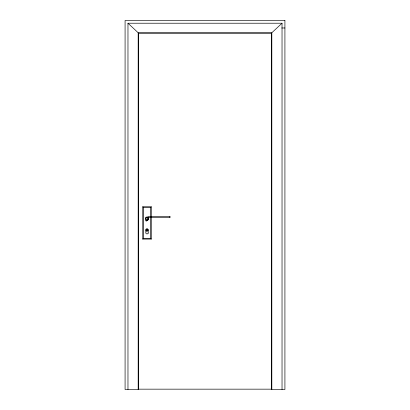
<?xml version="1.0" encoding="UTF-8"?>
<svg xmlns="http://www.w3.org/2000/svg" width="410" height="410" viewBox="0 0 410 410"><rect width="100%" height="100%" fill="white"/><g stroke="black" fill="none" stroke-linecap="round" stroke-linejoin="round"><path stroke-width="0.61" d="M151.264 239.086L150.701 238.523L150.701 207.337L151.264 206.773L142.762 206.773L142.762 239.086L151.264 239.086L151.264 206.773M142.762 239.086L143.326 238.523L143.326 207.337L142.762 206.773M127.971 389.5L127.971 23.221L138.17 32.744L271.83 32.744L282.029 23.221L282.029 389.5M169.807 217.413L170.288 216.992L169.807 216.567M127.971 23.221L282.029 23.221M281.731 27.982L284.919 27.982M143.326 207.337L150.701 207.337M169.924 216.567L148.179 216.567L145.663 220.698C146.652 222.835 147.979 217.556 148.661 217.413L169.924 217.413M143.326 238.523L150.701 238.523M138.257 389.162L271.743 389.162M271.83 32.744L271.83 389.5M138.17 32.744L138.17 389.5M146.165 220.149A1.701 1.701 0 0 1 146.037 217.285A1.701 1.701 0 0 1 148.686 218.381A1.701 1.701 0 0 1 146.575 220.319M148.328 219.032A1.358 1.358 0 0 1 148.195 219.36M147.974 219.642A1.358 1.358 0 0 1 147.692 219.857M147.364 219.991A1.358 1.358 0 0 1 147.016 220.037M145.699 219.032A1.358 1.358 0 0 1 145.699 218.325M145.837 217.997A1.358 1.358 0 0 1 146.052 217.715M146.334 217.5A1.358 1.358 0 0 1 146.662 217.367M147.364 217.367A1.358 1.358 0 0 1 147.692 217.5M148.195 217.997A1.358 1.358 0 0 1 148.328 218.325M284.919 20.5L125.081 20.5L125.081 389.5L138.683 389.5L138.683 33.251L271.317 33.251L271.317 389.5L284.919 389.5L284.919 20.5M147.098 229.339L146.929 230.599L147.098 229.339M148.205 233.08L148.205 229.677A1.261 1.261 0 0 0 145.822 229.677L145.822 233.08A1.261 1.261 0 0 0 148.205 233.08M146.503 230.968A1.02 1.02 0 0 0 148.036 230.087A1.02 1.02 0 0 0 146.503 229.205A1.02 1.02 0 0 0 146.503 230.968M146.59 230.825A0.851 0.851 0 0 0 147.866 230.087A0.851 0.851 0 0 0 146.59 229.349A0.851 0.851 0 0 0 146.59 230.825"/></g></svg>
